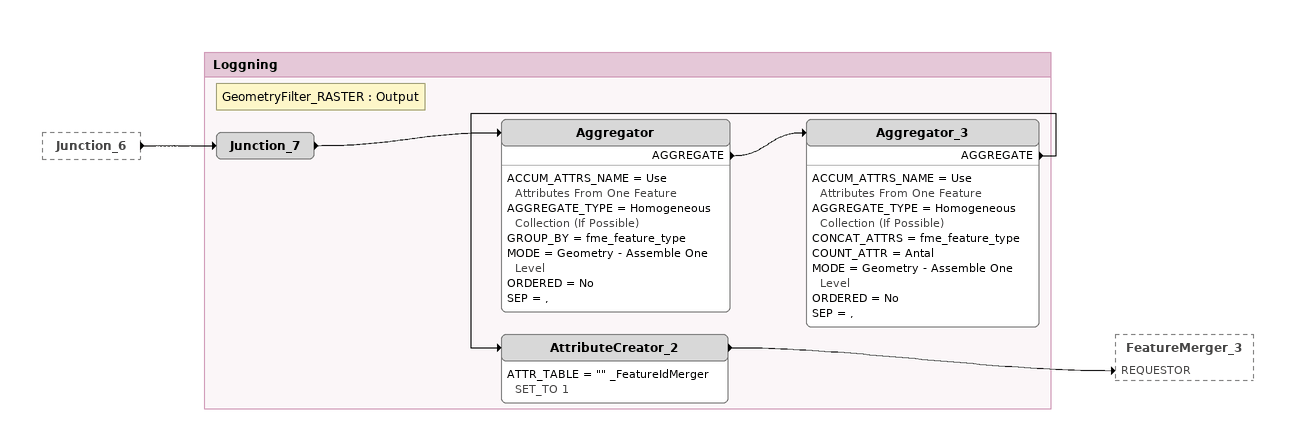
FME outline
Junction_6 [outside]
    -> Junction_7

Bookmark: Loggning
Note: GeometryFilter_RASTER : Output
Junction_7
    -> Aggregator
Aggregator
    ACCUM_ATTRS_NAME = Use Attributes From One Feature
    AGGREGATE_TYPE = Homogeneous Collection (If Possible)
    GROUP_BY = fme_feature_type
    MODE = Geometry - Assemble One Level
    ORDERED = No
    SEP = ,
    AGGREGATE -> Aggregator_3
Aggregator_3
    ACCUM_ATTRS_NAME = Use Attributes From One Feature
    AGGREGATE_TYPE = Homogeneous Collection (If Possible)
    CONCAT_ATTRS = fme_feature_type
    COUNT_ATTR = Antal
    MODE = Geometry - Assemble One Level
    ORDERED = No
    SEP = ,
    AGGREGATE -> AttributeCreator_2
AttributeCreator_2
    ATTR_TABLE = "" _FeatureIdMerger SET_TO 1
    -> FeatureMerger_3 [REQUESTOR]
